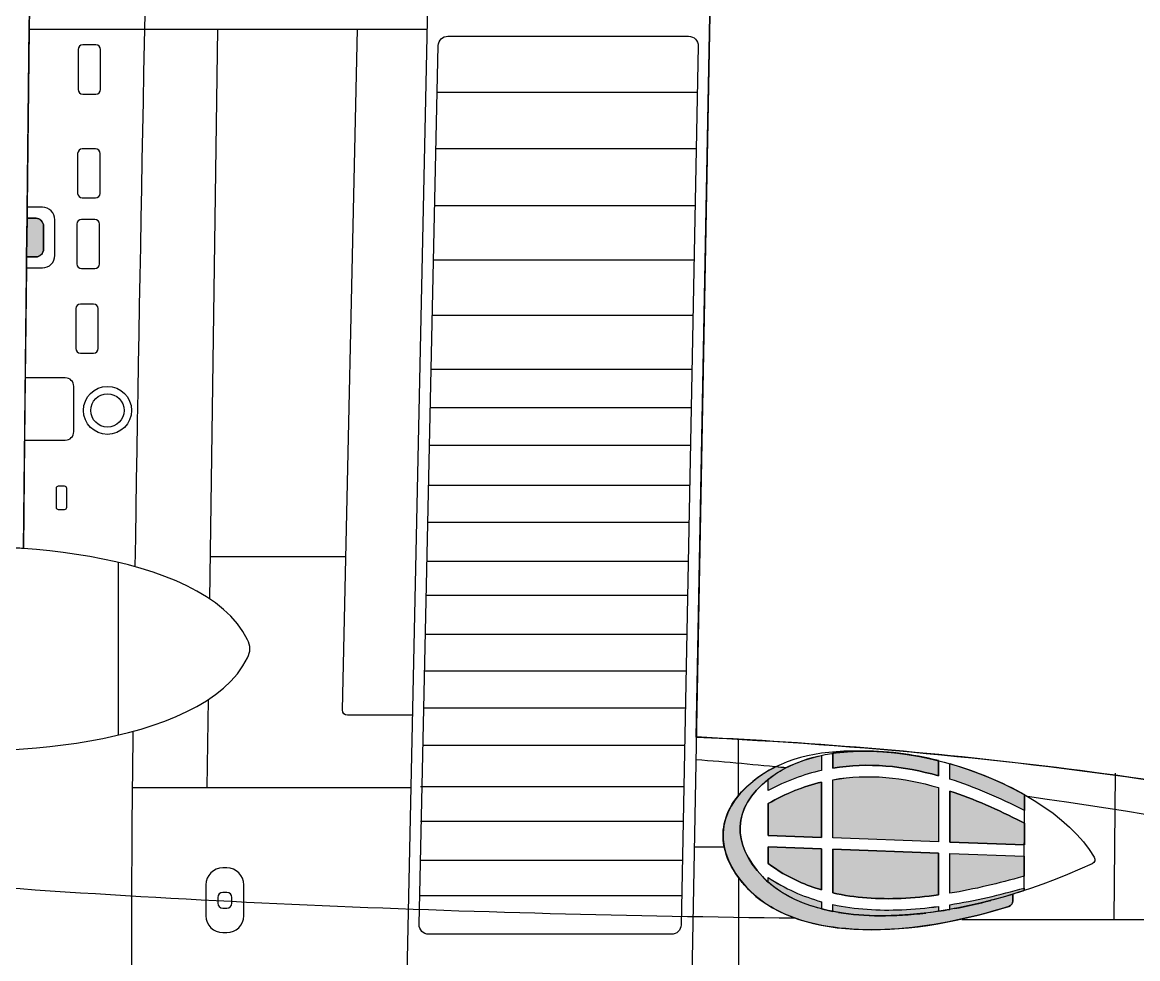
# Model space of a CAD drawing. Extents: x 65 to 351, y 40 to 244.
# Drawn here: x 123.65 to 153.84, y 125.31 to 150.65 of the extents above; entities that cross this region are included whole.
import ezdxf

# ---------------------------------------------------------------- set-up
doc = ezdxf.new("R2010")
doc.units = 0
doc.header["$MEASUREMENT"] = 0
doc.layers.add('4-VIEW', color=7, linetype='CONTINUOUS')
doc.layers.add('SOLIDS', color=7, linetype='CONTINUOUS')

msp = doc.modelspace()

# ---------------------------------------------------------------- hatches: boundary and pattern name
at = {"layer": 'SOLIDS'}
h = msp.add_hatch(color=7, dxfattribs=at)
edge = h.paths.add_edge_path()
edge.add_spline(control_points=[(123.774, 145.348), (123.774, 145.348), (123.763, 144.301), (123.763, 144.301), (123.763, 144.301), (124.017, 144.301), (124.017, 144.301), (124.129, 144.301), (124.22, 144.398), (124.22, 144.517), (124.22, 144.517), (124.22, 145.132), (124.22, 145.132), (124.22, 145.25), (124.129, 145.348), (124.017, 145.348), (124.017, 145.348), (123.774, 145.348), (123.774, 145.348)], knot_values=[0, 0, 0, 0, 1, 1, 1, 2, 2, 2, 3, 3, 3, 4, 4, 4, 5, 5, 5, 6, 6, 6, 6], degree=3, periodic=1)
h = msp.add_hatch(color=7, dxfattribs=at)
edge = h.paths.add_edge_path()
edge.add_spline(control_points=[(143.841, 130.172), (143.841, 130.172), (143.833, 130.165), (143.833, 130.165), (143.836, 130.168), (143.838, 130.17), (143.841, 130.172), (143.841, 130.172), (143.841, 130.172), (143.841, 130.172)], knot_values=[0, 0, 0, 0, 1, 1, 1, 2, 2, 2, 3, 3, 3, 3], degree=3, periodic=1)
edge = h.paths.add_edge_path()
edge.add_spline(control_points=[(148.443, 129.942), (147.497, 130.217), (146.542, 130.323), (145.583, 130.152), (145.583, 130.152), (145.583, 128.578), (145.583, 128.578), (145.583, 128.578), (148.443, 128.473), (148.443, 128.473), (148.443, 128.473), (148.443, 129.942), (148.443, 129.942), (148.443, 129.942), (148.443, 129.942), (148.443, 129.942)], knot_values=[0, 0, 0, 0, 1, 1, 1, 2, 2, 2, 3, 3, 3, 4, 4, 4, 5, 5, 5, 5], degree=3, periodic=1)
edge = h.paths.add_edge_path()
edge.add_spline(control_points=[(148.443, 130.67), (148.443, 130.67), (148.443, 130.261), (148.443, 130.261), (147.496, 130.525), (146.542, 130.627), (145.583, 130.465), (145.583, 130.465), (145.583, 130.867), (145.583, 130.867), (145.811, 130.901), (146.047, 130.92), (146.288, 130.926), (146.29, 130.926), (146.293, 130.926), (146.295, 130.926), (146.987, 130.943), (147.722, 130.849), (148.443, 130.67), (148.443, 130.67), (148.443, 130.67), (148.443, 130.67)], knot_values=[0, 0, 0, 0, 1, 1, 1, 2, 2, 2, 3, 3, 3, 4, 4, 4, 5, 5, 5, 6, 6, 6, 7, 7, 7, 7], degree=3, periodic=1)
edge = h.paths.add_edge_path()
edge.add_spline(control_points=[(150.769, 129.751), (150.159, 130.097), (149.466, 130.384), (148.75, 130.588), (148.75, 130.588), (148.75, 130.169), (148.75, 130.169), (149.428, 129.953), (150.101, 129.659), (150.769, 129.321), (150.769, 129.321), (150.769, 129.751), (150.769, 129.751), (150.769, 129.751), (150.769, 129.751), (150.769, 129.751)], knot_values=[0, 0, 0, 0, 1, 1, 1, 2, 2, 2, 3, 3, 3, 4, 4, 4, 5, 5, 5, 5], degree=3, periodic=1)
edge = h.paths.add_edge_path()
edge.add_spline(control_points=[(150.699, 129.012), (150.699, 129.012), (150.769, 128.976), (150.769, 128.976), (150.769, 128.976), (150.768, 128.389), (150.768, 128.389), (150.768, 128.389), (148.75, 128.462), (148.75, 128.462), (148.75, 128.462), (148.75, 129.847), (148.75, 129.847), (149.405, 129.632), (150.055, 129.341), (150.699, 129.012), (150.699, 129.012), (150.699, 129.012), (150.699, 129.012)], knot_values=[0, 0, 0, 0, 1, 1, 1, 2, 2, 2, 3, 3, 3, 4, 4, 4, 5, 5, 5, 6, 6, 6, 6], degree=3, periodic=1)
edge = h.paths.add_edge_path()
edge.add_spline(control_points=[(148.75, 128.155), (148.75, 128.155), (148.75, 127.08), (148.75, 127.08), (149.419, 127.188), (150.082, 127.349), (150.725, 127.53), (150.725, 127.53), (150.766, 127.542), (150.766, 127.542), (150.766, 127.542), (150.767, 128.081), (150.767, 128.081), (150.767, 128.081), (148.75, 128.155), (148.75, 128.155), (148.75, 128.155), (148.75, 128.155), (148.75, 128.155)], knot_values=[0, 0, 0, 0, 1, 1, 1, 2, 2, 2, 3, 3, 3, 4, 4, 4, 5, 5, 5, 6, 6, 6, 6], degree=3, periodic=1)
edge = h.paths.add_edge_path()
edge.add_spline(control_points=[(150.766, 127.222), (150.11, 127.038), (149.432, 126.877), (148.75, 126.769), (148.75, 126.769), (148.75, 126.642), (148.75, 126.642), (148.647, 126.623), (148.545, 126.607), (148.443, 126.591), (148.443, 126.591), (148.443, 126.724), (148.443, 126.724), (148.113, 126.679), (147.781, 126.648), (147.451, 126.634), (146.825, 126.608), (146.193, 126.643), (145.583, 126.776), (145.583, 126.776), (145.583, 126.588), (145.583, 126.588), (145.479, 126.609), (145.376, 126.632), (145.277, 126.658), (145.277, 126.658), (145.277, 126.852), (145.277, 126.852), (145.025, 126.922), (144.779, 127.009), (144.538, 127.117), (144.292, 127.228), (144.056, 127.359), (143.833, 127.509), (143.833, 127.509), (143.833, 127.382), (143.833, 127.382), (143.779, 127.43), (143.728, 127.479), (143.679, 127.531), (142.843, 128.414), (142.855, 129.384), (143.833, 130.165), (143.833, 130.165), (143.833, 129.858), (143.833, 129.858), (144.315, 130.117), (144.796, 130.295), (145.277, 130.404), (145.277, 130.404), (145.277, 130.812), (145.277, 130.812), (144.935, 130.739), (144.615, 130.63), (144.326, 130.482), (144.234, 130.491), (144.142, 130.5), (144.051, 130.508), (143.821, 130.399), (143.608, 130.266), (143.416, 130.108), (143.267, 129.985), (143.138, 129.858), (143.031, 129.727), (142.672, 129.291), (142.548, 128.817), (142.644, 128.338), (142.699, 128.059), (142.829, 127.779), (143.031, 127.504), (143.095, 127.416), (143.167, 127.329), (143.247, 127.242), (143.582, 126.875), (144.026, 126.6), (144.551, 126.411), (146.025, 125.881), (148.146, 126.03), (150.35, 126.726), (150.415, 126.746), (150.457, 126.805), (150.457, 126.873), (150.457, 126.873), (150.457, 127.054), (150.457, 127.054), (150.457, 127.054), (150.457, 127.054), (150.457, 127.054), (150.56, 127.086), (150.663, 127.118), (150.766, 127.152), (150.766, 127.152), (150.766, 127.222), (150.766, 127.222), (150.766, 127.222), (150.766, 127.222), (150.766, 127.222)], knot_values=[0, 0, 0, 0, 1, 1, 1, 2, 2, 2, 3, 3, 3, 4, 4, 4, 5, 5, 5, 6, 6, 6, 7, 7, 7, 8, 8, 8, 9, 9, 9, 10, 10, 10, 11, 11, 11, 12, 12, 12, 13, 13, 13, 14, 14, 14, 15, 15, 15, 16, 16, 16, 17, 17, 17, 18, 18, 18, 19, 19, 19, 20, 20, 20, 21, 21, 21, 22, 22, 22, 23, 23, 23, 24, 24, 24, 25, 25, 25, 26, 26, 26, 27, 27, 27, 28, 28, 28, 29, 29, 29, 30, 30, 30, 31, 31, 31, 32, 32, 32, 32], degree=3, periodic=1)
edge = h.paths.add_edge_path()
edge.add_spline(control_points=[(148.881, 126.665), (149.203, 126.726), (149.531, 126.799), (149.863, 126.886), (149.532, 126.799), (149.203, 126.725), (148.881, 126.665), (148.881, 126.665), (148.881, 126.665), (148.881, 126.665)], knot_values=[0, 0, 0, 0, 1, 1, 1, 2, 2, 2, 3, 3, 3, 3], degree=3, periodic=1)
edge = h.paths.add_edge_path()
edge.add_spline(control_points=[(145.741, 126.56), (146.444, 126.444), (147.245, 126.442), (148.101, 126.545), (147.245, 126.442), (146.444, 126.443), (145.741, 126.56), (145.741, 126.56), (145.741, 126.56), (145.741, 126.56)], knot_values=[0, 0, 0, 0, 1, 1, 1, 2, 2, 2, 3, 3, 3, 3], degree=3, periodic=1)
edge = h.paths.add_edge_path()
edge.add_spline(control_points=[(148.443, 128.167), (148.443, 128.167), (148.443, 127.034), (148.443, 127.034), (148.108, 126.988), (147.772, 126.956), (147.438, 126.941), (146.817, 126.915), (146.188, 126.951), (145.583, 127.091), (145.583, 127.091), (145.583, 128.271), (145.583, 128.271), (145.583, 128.271), (148.443, 128.167), (148.443, 128.167), (148.443, 128.167), (148.443, 128.167), (148.443, 128.167)], knot_values=[0, 0, 0, 0, 1, 1, 1, 2, 2, 2, 3, 3, 3, 4, 4, 4, 5, 5, 5, 6, 6, 6, 6], degree=3, periodic=1)
edge = h.paths.add_edge_path()
edge.add_spline(control_points=[(145.277, 128.282), (145.277, 128.282), (145.277, 127.172), (145.277, 127.172), (145.068, 127.233), (144.864, 127.308), (144.664, 127.398), (144.37, 127.531), (144.092, 127.692), (143.833, 127.884), (143.833, 127.884), (143.833, 128.334), (143.833, 128.334), (143.833, 128.334), (145.277, 128.282), (145.277, 128.282), (145.277, 128.282), (145.277, 128.282), (145.277, 128.282)], knot_values=[0, 0, 0, 0, 1, 1, 1, 2, 2, 2, 3, 3, 3, 4, 4, 4, 5, 5, 5, 6, 6, 6, 6], degree=3, periodic=1)
edge = h.paths.add_edge_path()
edge.add_spline(control_points=[(145.277, 130.087), (145.277, 130.087), (145.277, 128.589), (145.277, 128.589), (145.277, 128.589), (143.833, 128.642), (143.833, 128.642), (143.833, 128.642), (143.833, 129.507), (143.833, 129.507), (144.315, 129.783), (144.796, 129.971), (145.277, 130.087)], knot_values=[0, 0, 0, 0, 1, 1, 1, 2, 2, 2, 3, 3, 3, 4, 4, 4, 4], degree=3, periodic=1)

# ---------------------------------------------------------------- linework, layer by layer
at = {"layer": '4-VIEW', "color": 7}
for points in [[(135.366, 186.231), (134.066, 125.309), (135.366, 64.386)], [(123.832, 150.461), (134.605, 150.461)], [(128.723, 135.043), (128.937, 150.461)], [(134.878, 148.757), (141.918, 148.757)], [(134.845, 147.234), (141.888, 147.234)], [(134.811, 145.69), (141.854, 145.69)], [(134.779, 144.227), (141.828, 144.227)], [(134.747, 142.723), (141.8, 142.723)], [(134.715, 141.262), (141.77, 141.262)], [(134.692, 140.226), (141.752, 140.226)], [(134.67, 139.211), (141.727, 139.211)], [(134.646, 138.128), (141.708, 138.128)], [(134.624, 137.119), (141.686, 137.119)], [(128.739, 136.195), (132.401, 136.195)], [(126.253, 131.362), (126.253, 136.033)], [(134.601, 136.063), (141.669, 136.063)], [(134.581, 135.149), (141.648, 135.149)], [(134.558, 134.093), (141.631, 134.093)], [(134.536, 133.097), (141.608, 133.097)], [(128.653, 129.938), (128.686, 132.327)], [(134.514, 132.101), (141.588, 132.101)], [(134.492, 131.085), (141.57, 131.085)], [(143.031, 129.727), (143.031, 131.251)], [(153.197, 126.369), (153.238, 130.329)], [(126.619, 129.938), (134.162, 129.938)], [(134.424, 129.969), (141.547, 129.969)], [(150.766, 127.152), (150.769, 129.752)], [(134.424, 129.033), (141.528, 129.033)], [(141.83, 128.338), (142.644, 128.338)], [(134.424, 127.977), (141.508, 127.977)], [(143.031, 127.504), (143.031, 123.114)], [(134.403, 127.023), (141.493, 127.023)]]:
    msp.add_lwpolyline(points, dxfattribs=at)
for points, knots in [([(126.286, 185.922), (126.286, 185.922), (126.3, 186.119), (126.3, 186.119), (126.377, 187.216), (127.345, 188.693), (128.524, 188.683), (128.524, 188.683), (137.238, 188.606), (137.238, 188.606), (137.467, 188.604), (137.664, 188.509), (137.807, 188.33), (137.807, 188.33), (139.073, 186.747), (139.073, 186.747), (139.169, 186.628), (139.219, 186.501), (139.232, 186.349), (139.232, 186.349), (142.255, 150.969), (142.255, 150.969), (142.258, 150.923), (142.26, 150.886), (142.259, 150.841), (142.259, 150.841), (141.773, 125.309), (141.773, 125.309), (141.773, 125.309), (142.259, 99.777), (142.259, 99.777), (142.26, 99.733), (142.258, 99.694), (142.255, 99.649), (142.255, 99.649), (139.232, 64.268), (139.232, 64.268), (139.219, 64.117), (139.169, 63.99), (139.073, 63.871), (139.073, 63.871), (137.807, 62.288), (137.807, 62.288), (137.664, 62.109), (137.467, 62.013), (137.238, 62.011), (137.238, 62.011), (128.524, 61.935), (128.524, 61.935), (127.345, 61.925), (126.377, 63.402), (126.3, 64.499), (126.3, 64.499), (126.286, 64.695), (126.286, 64.695)], [0, 0, 0, 0, 1, 1, 1, 2, 2, 2, 3, 3, 3, 4, 4, 4, 5, 5, 5, 6, 6, 6, 7, 7, 7, 8, 8, 8, 9, 9, 9, 10, 10, 10, 11, 11, 11, 12, 12, 12, 13, 13, 13, 14, 14, 14, 15, 15, 15, 16, 16, 16, 17, 17, 17, 18, 18, 18, 18]), ([(123.675, 136.409), (123.675, 136.409), (123.832, 150.538), (123.832, 150.538), (123.836, 150.881), (123.847, 151.172), (123.871, 151.514), (123.871, 151.514), (126.226, 185.069), (126.226, 185.069)], [0, 0, 0, 0, 1, 1, 1, 2, 2, 2, 3, 3, 3, 3]), ([(134.207, 131.899), (134.207, 131.899), (132.45, 131.899), (132.45, 131.899), (132.372, 131.899), (132.31, 131.962), (132.312, 132.04), (132.312, 132.04), (132.715, 150.461), (132.715, 150.461)], [0, 0, 0, 0, 1, 1, 1, 2, 2, 2, 3, 3, 3, 3]), ([(141.68, 150.273), (141.68, 150.273), (135.167, 150.276), (135.167, 150.276), (135.026, 150.276), (134.909, 150.162), (134.906, 150.021), (134.906, 150.021), (134.386, 126.236), (134.386, 126.236), (134.383, 126.089), (134.499, 125.969), (134.647, 125.969), (134.647, 125.969), (141.215, 125.969), (141.215, 125.969), (141.357, 125.969), (141.473, 126.083), (141.476, 126.226), (141.476, 126.226), (141.941, 150.006), (141.941, 150.006), (141.943, 150.153), (141.826, 150.273), (141.68, 150.273), (141.68, 150.273), (141.68, 150.273), (141.68, 150.273)], [0, 0, 0, 0, 1, 1, 1, 2, 2, 2, 3, 3, 3, 4, 4, 4, 5, 5, 5, 6, 6, 6, 7, 7, 7, 8, 8, 8, 9, 9, 9, 9]), ([(125.154, 148.836), (125.154, 148.836), (125.154, 149.914), (125.154, 149.914), (125.154, 149.983), (125.211, 150.04), (125.28, 150.04), (125.28, 150.04), (125.637, 150.04), (125.637, 150.04), (125.706, 150.04), (125.763, 149.983), (125.763, 149.914), (125.763, 149.914), (125.763, 148.836), (125.763, 148.836), (125.763, 148.766), (125.706, 148.709), (125.637, 148.709), (125.637, 148.709), (125.28, 148.709), (125.28, 148.709), (125.211, 148.709), (125.154, 148.766), (125.154, 148.836), (125.154, 148.836), (125.154, 148.836), (125.154, 148.836)], [0, 0, 0, 0, 1, 1, 1, 2, 2, 2, 3, 3, 3, 4, 4, 4, 5, 5, 5, 6, 6, 6, 7, 7, 7, 8, 8, 8, 9, 9, 9, 9]), ([(125.143, 146.022), (125.143, 146.022), (125.143, 147.1), (125.143, 147.1), (125.143, 147.17), (125.2, 147.227), (125.27, 147.227), (125.27, 147.227), (125.627, 147.227), (125.627, 147.227), (125.696, 147.227), (125.753, 147.17), (125.753, 147.1), (125.753, 147.1), (125.753, 146.022), (125.753, 146.022), (125.753, 145.953), (125.696, 145.897), (125.627, 145.897), (125.627, 145.897), (125.27, 145.897), (125.27, 145.897), (125.2, 145.897), (125.143, 145.953), (125.143, 146.022), (125.143, 146.022), (125.143, 146.022), (125.143, 146.022)], [0, 0, 0, 0, 1, 1, 1, 2, 2, 2, 3, 3, 3, 4, 4, 4, 5, 5, 5, 6, 6, 6, 7, 7, 7, 8, 8, 8, 9, 9, 9, 9]), ([(123.759, 144.005), (123.759, 144.005), (124.188, 144.005), (124.188, 144.005), (124.375, 144.005), (124.527, 144.156), (124.527, 144.343), (124.527, 144.343), (124.527, 145.307), (124.527, 145.307), (124.527, 145.493), (124.375, 145.645), (124.188, 145.645), (124.188, 145.645), (123.777, 145.645), (123.777, 145.645)], [0, 0, 0, 0, 1, 1, 1, 2, 2, 2, 3, 3, 3, 4, 4, 4, 5, 5, 5, 5]), ([(123.759, 144.302), (123.759, 144.302), (124.017, 144.302), (124.017, 144.302), (124.128, 144.302), (124.219, 144.398), (124.219, 144.517), (124.219, 144.517), (124.219, 145.132), (124.219, 145.132), (124.219, 145.251), (124.128, 145.348), (124.017, 145.348), (124.017, 145.348), (123.77, 145.348), (123.77, 145.348)], [0, 0, 0, 0, 1, 1, 1, 2, 2, 2, 3, 3, 3, 4, 4, 4, 5, 5, 5, 5]), ([(125.123, 144.113), (125.123, 144.113), (125.123, 145.191), (125.123, 145.191), (125.123, 145.261), (125.18, 145.318), (125.249, 145.318), (125.249, 145.318), (125.607, 145.318), (125.607, 145.318), (125.676, 145.318), (125.733, 145.261), (125.733, 145.191), (125.733, 145.191), (125.733, 144.113), (125.733, 144.113), (125.733, 144.044), (125.676, 143.987), (125.607, 143.987), (125.607, 143.987), (125.249, 143.987), (125.249, 143.987), (125.18, 143.987), (125.123, 144.044), (125.123, 144.113), (125.123, 144.113), (125.123, 144.113), (125.123, 144.113)], [0, 0, 0, 0, 1, 1, 1, 2, 2, 2, 3, 3, 3, 4, 4, 4, 5, 5, 5, 6, 6, 6, 7, 7, 7, 8, 8, 8, 9, 9, 9, 9]), ([(125.093, 141.823), (125.093, 141.823), (125.093, 142.901), (125.093, 142.901), (125.093, 142.971), (125.15, 143.027), (125.219, 143.027), (125.219, 143.027), (125.576, 143.027), (125.576, 143.027), (125.645, 143.027), (125.702, 142.971), (125.702, 142.901), (125.702, 142.901), (125.702, 141.823), (125.702, 141.823), (125.702, 141.754), (125.645, 141.697), (125.576, 141.697), (125.576, 141.697), (125.219, 141.697), (125.219, 141.697), (125.15, 141.697), (125.093, 141.754), (125.093, 141.823), (125.093, 141.823), (125.093, 141.823), (125.093, 141.823)], [0, 0, 0, 0, 1, 1, 1, 2, 2, 2, 3, 3, 3, 4, 4, 4, 5, 5, 5, 6, 6, 6, 7, 7, 7, 8, 8, 8, 9, 9, 9, 9]), ([(123.708, 139.343), (123.708, 139.343), (124.809, 139.343), (124.809, 139.343), (124.936, 139.343), (125.04, 139.447), (125.04, 139.573), (125.04, 139.573), (125.04, 140.799), (125.04, 140.799), (125.04, 140.925), (124.936, 141.029), (124.809, 141.029), (124.809, 141.029), (123.727, 141.029), (123.727, 141.029)], [0, 0, 0, 0, 1, 1, 1, 2, 2, 2, 3, 3, 3, 4, 4, 4, 5, 5, 5, 5]), ([(126.601, 140.148), (126.601, 140.507), (126.31, 140.798), (125.951, 140.798), (125.592, 140.798), (125.301, 140.507), (125.301, 140.148), (125.301, 139.789), (125.592, 139.498), (125.951, 139.498), (126.31, 139.498), (126.601, 139.789), (126.601, 140.148), (126.601, 140.148), (126.601, 140.148), (126.601, 140.148)], [0, 0, 0, 0, 1, 1, 1, 2, 2, 2, 3, 3, 3, 4, 4, 4, 5, 5, 5, 5]), ([(126.403, 140.148), (126.403, 140.397), (126.2, 140.6), (125.951, 140.6), (125.701, 140.6), (125.499, 140.397), (125.499, 140.148), (125.499, 139.898), (125.701, 139.696), (125.951, 139.696), (126.2, 139.696), (126.403, 139.898), (126.403, 140.148), (126.403, 140.148), (126.403, 140.148), (126.403, 140.148)], [0, 0, 0, 0, 1, 1, 1, 2, 2, 2, 3, 3, 3, 4, 4, 4, 5, 5, 5, 5]), ([(124.561, 137.529), (124.561, 137.529), (124.561, 138.034), (124.561, 138.034), (124.561, 138.067), (124.588, 138.094), (124.62, 138.094), (124.62, 138.094), (124.788, 138.094), (124.788, 138.094), (124.821, 138.094), (124.847, 138.067), (124.847, 138.034), (124.847, 138.034), (124.847, 137.529), (124.847, 137.529), (124.847, 137.496), (124.821, 137.469), (124.788, 137.469), (124.788, 137.469), (124.62, 137.469), (124.62, 137.469), (124.588, 137.469), (124.561, 137.496), (124.561, 137.529), (124.561, 137.529), (124.561, 137.529), (124.561, 137.529)], [0, 0, 0, 0, 1, 1, 1, 2, 2, 2, 3, 3, 3, 4, 4, 4, 5, 5, 5, 6, 6, 6, 7, 7, 7, 8, 8, 8, 9, 9, 9, 9]), ([(120.362, 131.082), (122.682, 130.691), (128.544, 131.004), (129.745, 133.454), (129.823, 133.612), (129.823, 133.782), (129.745, 133.941), (128.544, 136.392), (122.682, 136.703), (120.362, 136.313)], [0, 0, 0, 0, 1, 1, 1, 2, 2, 2, 3, 3, 3, 3]), ([(143.679, 127.531), (145.205, 125.918), (149.055, 126.233), (152.608, 127.88), (152.674, 127.911), (152.699, 127.99), (152.662, 128.053), (151.331, 130.321), (146.085, 131.953), (143.841, 130.172), (142.855, 129.39), (142.841, 128.417), (143.679, 127.531), (143.679, 127.531), (143.679, 127.531), (143.679, 127.531)], [0, 0, 0, 0, 1, 1, 1, 2, 2, 2, 3, 3, 3, 4, 4, 4, 5, 5, 5, 5]), ([(146.295, 130.926), (145.177, 130.95), (144.145, 130.707), (143.416, 130.108), (142.382, 129.259), (142.367, 128.204), (143.246, 127.243), (144.525, 125.844), (147.361, 125.782), (150.35, 126.726), (150.415, 126.747), (150.457, 126.805), (150.457, 126.873), (150.457, 126.873), (150.457, 127.055), (150.457, 127.055)], [0, 0, 0, 0, 1, 1, 1, 2, 2, 2, 3, 3, 3, 4, 4, 4, 5, 5, 5, 5]), ([(145.276, 130.812), (144.73, 130.695), (144.238, 130.487), (143.841, 130.172), (143.841, 130.172), (143.833, 130.165), (143.833, 130.165), (143.833, 130.165), (143.833, 129.859), (143.833, 129.859), (144.315, 130.117), (144.796, 130.295), (145.276, 130.404), (145.276, 130.404), (145.276, 130.812), (145.276, 130.812), (145.276, 130.812), (145.276, 130.812), (145.276, 130.812)], [0, 0, 0, 0, 1, 1, 1, 2, 2, 2, 3, 3, 3, 4, 4, 4, 5, 5, 5, 6, 6, 6, 6]), ([(148.443, 130.67), (147.468, 130.913), (146.467, 130.998), (145.583, 130.868), (145.583, 130.868), (145.583, 130.465), (145.583, 130.465), (146.542, 130.627), (147.496, 130.525), (148.443, 130.261), (148.443, 130.261), (148.443, 130.67), (148.443, 130.67), (148.443, 130.67), (148.443, 130.67), (148.443, 130.67)], [0, 0, 0, 0, 1, 1, 1, 2, 2, 2, 3, 3, 3, 4, 4, 4, 5, 5, 5, 5]), ([(150.769, 129.321), (150.769, 129.321), (150.769, 129.752), (150.769, 129.752), (150.159, 130.097), (149.466, 130.384), (148.75, 130.588), (148.75, 130.588), (148.75, 130.169), (148.75, 130.169), (149.428, 129.953), (150.101, 129.659), (150.769, 129.321), (150.769, 129.321), (150.769, 129.321), (150.769, 129.321)], [0, 0, 0, 0, 1, 1, 1, 2, 2, 2, 3, 3, 3, 4, 4, 4, 5, 5, 5, 5]), ([(148.443, 129.942), (147.497, 130.217), (146.542, 130.324), (145.583, 130.153), (145.583, 130.153), (145.583, 128.578), (145.583, 128.578), (145.583, 128.578), (148.443, 128.473), (148.443, 128.473), (148.443, 128.473), (148.443, 129.942), (148.443, 129.942), (148.443, 129.942), (148.443, 129.942), (148.443, 129.942)], [0, 0, 0, 0, 1, 1, 1, 2, 2, 2, 3, 3, 3, 4, 4, 4, 5, 5, 5, 5]), ([(145.276, 130.088), (144.796, 129.972), (144.314, 129.783), (143.833, 129.507), (143.833, 129.507), (143.833, 128.642), (143.833, 128.642), (143.833, 128.642), (145.276, 128.59), (145.276, 128.59), (145.276, 128.59), (145.276, 130.088), (145.276, 130.088), (145.276, 130.088), (145.276, 130.088), (145.276, 130.088)], [0, 0, 0, 0, 1, 1, 1, 2, 2, 2, 3, 3, 3, 4, 4, 4, 5, 5, 5, 5]), ([(150.768, 128.389), (150.768, 128.389), (150.768, 128.977), (150.768, 128.977), (150.768, 128.977), (150.698, 129.012), (150.698, 129.012), (150.055, 129.342), (149.405, 129.632), (148.75, 129.847), (148.75, 129.847), (148.75, 128.462), (148.75, 128.462), (148.75, 128.462), (150.768, 128.389), (150.768, 128.389), (150.768, 128.389), (150.768, 128.389), (150.768, 128.389)], [0, 0, 0, 0, 1, 1, 1, 2, 2, 2, 3, 3, 3, 4, 4, 4, 5, 5, 5, 6, 6, 6, 6]), ([(145.276, 128.282), (145.276, 128.282), (143.833, 128.335), (143.833, 128.335), (143.833, 128.335), (143.833, 127.885), (143.833, 127.885), (144.092, 127.692), (144.37, 127.531), (144.664, 127.398), (144.864, 127.308), (145.068, 127.233), (145.276, 127.172), (145.276, 127.172), (145.276, 128.282), (145.276, 128.282), (145.276, 128.282), (145.276, 128.282), (145.276, 128.282)], [0, 0, 0, 0, 1, 1, 1, 2, 2, 2, 3, 3, 3, 4, 4, 4, 5, 5, 5, 6, 6, 6, 6]), ([(148.443, 128.167), (148.443, 128.167), (145.583, 128.271), (145.583, 128.271), (145.583, 128.271), (145.583, 127.091), (145.583, 127.091), (146.188, 126.952), (146.817, 126.915), (147.438, 126.941), (147.772, 126.956), (148.108, 126.988), (148.443, 127.034), (148.443, 127.034), (148.443, 128.167), (148.443, 128.167), (148.443, 128.167), (148.443, 128.167), (148.443, 128.167)], [0, 0, 0, 0, 1, 1, 1, 2, 2, 2, 3, 3, 3, 4, 4, 4, 5, 5, 5, 6, 6, 6, 6]), ([(150.766, 127.542), (150.766, 127.542), (150.767, 128.081), (150.767, 128.081), (150.767, 128.081), (148.75, 128.155), (148.75, 128.155), (148.75, 128.155), (148.75, 127.08), (148.75, 127.08), (149.418, 127.188), (150.082, 127.349), (150.724, 127.53), (150.724, 127.53), (150.766, 127.542), (150.766, 127.542), (150.766, 127.542), (150.766, 127.542), (150.766, 127.542)], [0, 0, 0, 0, 1, 1, 1, 2, 2, 2, 3, 3, 3, 4, 4, 4, 5, 5, 5, 6, 6, 6, 6]), ([(128.617, 126.471), (128.617, 126.471), (128.617, 127.308), (128.617, 127.308), (128.617, 127.56), (128.822, 127.766), (129.074, 127.766), (129.074, 127.766), (129.181, 127.766), (129.181, 127.766), (129.432, 127.766), (129.638, 127.56), (129.638, 127.308), (129.638, 127.308), (129.638, 126.471), (129.638, 126.471), (129.638, 126.219), (129.432, 126.014), (129.181, 126.014), (129.181, 126.014), (129.074, 126.014), (129.074, 126.014), (128.822, 126.014), (128.617, 126.219), (128.617, 126.471), (128.617, 126.471), (128.617, 126.471), (128.617, 126.471)], [0, 0, 0, 0, 1, 1, 1, 2, 2, 2, 3, 3, 3, 4, 4, 4, 5, 5, 5, 6, 6, 6, 7, 7, 7, 8, 8, 8, 9, 9, 9, 9]), ([(143.833, 127.382), (144.21, 127.046), (144.701, 126.807), (145.276, 126.658), (145.276, 126.658), (145.276, 126.852), (145.276, 126.852), (145.025, 126.922), (144.779, 127.01), (144.538, 127.117), (144.292, 127.228), (144.056, 127.36), (143.833, 127.509), (143.833, 127.509), (143.833, 127.382), (143.833, 127.382), (143.833, 127.382), (143.833, 127.382), (143.833, 127.382)], [0, 0, 0, 0, 1, 1, 1, 2, 2, 2, 3, 3, 3, 4, 4, 4, 5, 5, 5, 6, 6, 6, 6]), ([(150.766, 127.152), (150.766, 127.152), (150.766, 127.222), (150.766, 127.222), (150.109, 127.039), (149.432, 126.877), (148.75, 126.769), (148.75, 126.769), (148.75, 126.642), (148.75, 126.642), (149.404, 126.757), (150.082, 126.928), (150.766, 127.152), (150.766, 127.152), (150.766, 127.152), (150.766, 127.152)], [0, 0, 0, 0, 1, 1, 1, 2, 2, 2, 3, 3, 3, 4, 4, 4, 5, 5, 5, 5]), ([(128.937, 126.812), (128.937, 126.812), (128.937, 126.968), (128.937, 126.968), (128.937, 127.041), (128.997, 127.1), (129.069, 127.1), (129.069, 127.1), (129.185, 127.1), (129.185, 127.1), (129.258, 127.1), (129.318, 127.041), (129.318, 126.968), (129.318, 126.968), (129.318, 126.812), (129.318, 126.812), (129.318, 126.739), (129.258, 126.679), (129.185, 126.679), (129.185, 126.679), (129.069, 126.679), (129.069, 126.679), (128.997, 126.679), (128.937, 126.739), (128.937, 126.812), (128.937, 126.812), (128.937, 126.812), (128.937, 126.812)], [0, 0, 0, 0, 1, 1, 1, 2, 2, 2, 3, 3, 3, 4, 4, 4, 5, 5, 5, 6, 6, 6, 7, 7, 7, 8, 8, 8, 9, 9, 9, 9]), ([(145.583, 126.588), (146.414, 126.427), (147.393, 126.434), (148.443, 126.591), (148.443, 126.591), (148.443, 126.724), (148.443, 126.724), (148.112, 126.68), (147.781, 126.649), (147.451, 126.634), (146.825, 126.608), (146.193, 126.644), (145.583, 126.776), (145.583, 126.776), (145.583, 126.588), (145.583, 126.588), (145.583, 126.588), (145.583, 126.588), (145.583, 126.588)], [0, 0, 0, 0, 1, 1, 1, 2, 2, 2, 3, 3, 3, 4, 4, 4, 5, 5, 5, 6, 6, 6, 6])]:
    msp.add_open_spline(points, degree=3, knots=knots, dxfattribs=at)
for points in [[(126.703, 135.917), (126.96, 152.707), (127.385, 169.454), (127.744, 186.231)], [(126.639, 131.461), (126.584, 127.342), (126.584, 123.276), (126.639, 119.157)], [(141.887, 131.307), (150.719, 130.885), (159.62, 129.623), (168.439, 127.102)], [(141.889, 130.703), (142.706, 130.635), (143.517, 130.561), (144.325, 130.482)], [(150.851, 129.704), (156.513, 128.909), (162.167, 127.799), (168.272, 126.31)], [(118.294, 127.628), (126.964, 126.843), (135.7, 126.518), (144.551, 126.411)], [(149.074, 126.374), (155.231, 126.347), (161.411, 126.407), (167.594, 126.474)]]:
    msp.add_open_spline(points, degree=3, dxfattribs=at)
at = {"layer": 'SOLIDS'}
for points, knots in [([(116.349, 134.448), (116.31, 136.691), (116.429, 138.828), (116.665, 140.741), (116.671, 140.796), (116.678, 140.851), (116.685, 140.906), (116.703, 141.044), (116.797, 141.031), (116.806, 140.888), (116.95, 138.505), (117.005, 136.701), (116.939, 134.491), (116.975, 134.457), (116.998, 134.409), (116.998, 134.355), (116.998, 134.355), (116.998, 134.026), (116.998, 134.026), (116.998, 134.026), (117.333, 134.026), (117.333, 134.026), (117.333, 134.026), (117.333, 135.247), (117.333, 135.247), (117.333, 135.247), (117.333, 135.809), (117.333, 135.809), (117.333, 136.214), (117.664, 136.546), (118.07, 136.546), (118.07, 136.546), (119.219, 136.546), (119.219, 136.546), (119.315, 136.546), (119.4, 136.502), (119.456, 136.433), (119.456, 136.433), (120.179, 136.433), (120.179, 136.433), (120.261, 136.433), (120.331, 136.383), (120.362, 136.313), (120.649, 136.361), (120.989, 136.399), (121.368, 136.422), (121.99, 136.462), (122.715, 136.465), (123.476, 136.421), (123.542, 136.417), (123.609, 136.413), (123.675, 136.408), (123.675, 136.408), (123.708, 139.343), (123.708, 139.343), (123.708, 139.343), (123.727, 141.029), (123.727, 141.029), (123.727, 141.029), (123.76, 144.004), (123.76, 144.004), (123.76, 144.004), (123.763, 144.301), (123.763, 144.301), (123.763, 144.301), (123.774, 145.348), (123.774, 145.348), (123.774, 145.348), (123.777, 145.644), (123.777, 145.644), (123.777, 145.644), (123.832, 150.46), (123.832, 150.46), (123.832, 150.46), (123.832, 150.537), (123.832, 150.537), (123.833, 150.645), (123.835, 150.748), (123.838, 150.848), (123.842, 150.982), (123.847, 151.113), (123.855, 151.247), (123.859, 151.334), (123.865, 151.422), (123.871, 151.514), (123.871, 151.514), (126.226, 185.068), (126.226, 185.068), (126.226, 185.068), (126.094, 185.068), (126.094, 185.068), (126.017, 185.068), (125.955, 185.131), (125.955, 185.207), (125.955, 185.207), (125.955, 185.784), (125.955, 185.784), (125.955, 185.86), (126.017, 185.921), (126.094, 185.921), (126.094, 185.921), (126.286, 185.921), (126.286, 185.921), (126.286, 185.921), (126.3, 186.118), (126.3, 186.118), (126.302, 186.155), (126.306, 186.193), (126.311, 186.231), (126.376, 186.77), (126.644, 187.384), (127.036, 187.862), (127.431, 188.343), (127.953, 188.687), (128.524, 188.682), (128.524, 188.682), (137.238, 188.606), (137.238, 188.606), (137.326, 188.605), (137.409, 188.591), (137.486, 188.563), (137.486, 188.563), (137.978, 188.562), (137.978, 188.562), (138.042, 188.562), (138.096, 188.535), (138.136, 188.485), (138.136, 188.485), (139.11, 187.226), (139.11, 187.226), (139.161, 187.161), (139.167, 187.075), (139.125, 187.004), (139.125, 187.004), (139.017, 186.817), (139.017, 186.817), (139.017, 186.817), (139.073, 186.747), (139.073, 186.747), (139.109, 186.702), (139.138, 186.657), (139.162, 186.609), (139.201, 186.53), (139.224, 186.444), (139.232, 186.349), (139.232, 186.349), (139.238, 186.278), (139.238, 186.278), (139.238, 186.278), (139.242, 186.231), (139.242, 186.231), (139.242, 186.231), (142.255, 150.968), (142.255, 150.968), (142.258, 150.923), (142.26, 150.886), (142.259, 150.84), (142.259, 150.84), (141.887, 131.307), (141.887, 131.307), (142.268, 131.289), (142.65, 131.269), (143.031, 131.247), (146.427, 131.057), (149.832, 130.74), (153.237, 130.273), (158.313, 129.577), (163.389, 128.545), (168.439, 127.101), (168.439, 127.101), (168.899, 129.285), (168.899, 129.285), (168.899, 129.285), (170.441, 136.618), (170.441, 136.618), (170.598, 137.364), (170.914, 138.013), (171.377, 138.55), (171.707, 138.931), (172.111, 139.256), (172.586, 139.518), (173.261, 139.89), (173.992, 140.062), (174.707, 140.06), (176.83, 140.051), (178.811, 138.499), (178.776, 136.088), (178.776, 136.088), (178.72, 132.262), (178.72, 132.262), (178.72, 132.262), (178.674, 129.073), (178.674, 129.073), (178.668, 128.702), (178.486, 128.385), (178.168, 128.193), (178.168, 128.193), (174.424, 125.941), (174.424, 125.941), (177.726, 125.807), (181.385, 125.445), (183.383, 125.421), (183.489, 125.419), (183.489, 125.198), (183.383, 125.196), (181.385, 125.172), (177.726, 124.811), (174.424, 124.677), (174.424, 124.677), (178.168, 122.424), (178.168, 122.424), (178.486, 122.232), (178.668, 121.915), (178.674, 121.545), (178.674, 121.545), (178.72, 118.355), (178.72, 118.355), (178.72, 118.355), (178.776, 114.53), (178.776, 114.53), (178.811, 112.118), (176.83, 110.567), (174.707, 110.558), (173.992, 110.555), (173.261, 110.726), (172.586, 111.099), (172.111, 111.361), (171.707, 111.686), (171.377, 112.067), (170.914, 112.604), (170.598, 113.253), (170.441, 113.999), (170.441, 113.999), (168.899, 121.332), (168.899, 121.332), (168.899, 121.332), (168.439, 123.516), (168.439, 123.516), (163.389, 122.072), (158.313, 121.041), (153.237, 120.344), (149.832, 119.877), (146.427, 119.56), (143.031, 119.369), (142.65, 119.348), (142.268, 119.328), (141.887, 119.31), (141.887, 119.31), (142.259, 99.777), (142.259, 99.777), (142.26, 99.732), (142.258, 99.694), (142.255, 99.648), (142.255, 99.648), (139.242, 64.386), (139.242, 64.386), (139.242, 64.386), (139.238, 64.339), (139.238, 64.339), (139.238, 64.339), (139.232, 64.268), (139.232, 64.268), (139.224, 64.173), (139.201, 64.088), (139.162, 64.008), (139.138, 63.961), (139.109, 63.915), (139.073, 63.871), (139.073, 63.871), (139.017, 63.8), (139.017, 63.8), (139.017, 63.8), (139.125, 63.613), (139.125, 63.613), (139.167, 63.541), (139.161, 63.456), (139.11, 63.391), (139.11, 63.391), (138.136, 62.132), (138.136, 62.132), (138.096, 62.082), (138.042, 62.055), (137.978, 62.055), (137.978, 62.055), (137.486, 62.054), (137.486, 62.054), (137.409, 62.027), (137.326, 62.012), (137.238, 62.011), (137.238, 62.011), (128.524, 61.935), (128.524, 61.935), (127.953, 61.93), (127.431, 62.274), (127.036, 62.755), (126.644, 63.233), (126.376, 63.847), (126.311, 64.386), (126.306, 64.424), (126.302, 64.462), (126.3, 64.499), (126.3, 64.499), (126.286, 64.695), (126.286, 64.695), (126.286, 64.695), (126.094, 64.695), (126.094, 64.695), (126.017, 64.695), (125.955, 64.757), (125.955, 64.834), (125.955, 64.834), (125.955, 65.41), (125.955, 65.41), (125.955, 65.486), (126.017, 65.549), (126.094, 65.549), (126.094, 65.549), (126.226, 65.549), (126.226, 65.549), (126.226, 65.549), (123.871, 99.103), (123.871, 99.103), (123.865, 99.195), (123.859, 99.284), (123.854, 99.371), (123.847, 99.505), (123.842, 99.635), (123.838, 99.769), (123.835, 99.87), (123.833, 99.973), (123.832, 100.08), (123.832, 100.08), (123.832, 100.158), (123.832, 100.158), (123.832, 100.158), (123.777, 104.972), (123.777, 104.972), (123.777, 104.972), (123.774, 105.269), (123.774, 105.269), (123.774, 105.269), (123.763, 106.315), (123.763, 106.315), (123.763, 106.315), (123.76, 106.613), (123.76, 106.613), (123.76, 106.613), (123.727, 109.588), (123.727, 109.588), (123.727, 109.588), (123.708, 111.275), (123.708, 111.275), (123.708, 111.275), (123.675, 114.209), (123.675, 114.209), (123.609, 114.205), (123.542, 114.2), (123.476, 114.196), (122.715, 114.152), (121.99, 114.156), (121.368, 114.195), (120.989, 114.219), (120.649, 114.257), (120.363, 114.305), (120.332, 114.234), (120.261, 114.184), (120.179, 114.184), (120.179, 114.184), (119.456, 114.184), (119.456, 114.184), (119.4, 114.116), (119.314, 114.072), (119.219, 114.072), (119.219, 114.072), (118.07, 114.072), (118.07, 114.072), (117.664, 114.072), (117.333, 114.403), (117.333, 114.809), (117.333, 114.809), (117.333, 115.37), (117.333, 115.37), (117.333, 115.37), (117.333, 116.591), (117.333, 116.591), (117.333, 116.591), (116.998, 116.591), (116.998, 116.591), (116.998, 116.591), (116.998, 116.263), (116.998, 116.263), (116.998, 116.208), (116.975, 116.16), (116.939, 116.127), (117.005, 113.915), (116.95, 112.113), (116.806, 109.729), (116.797, 109.587), (116.703, 109.573), (116.685, 109.711), (116.678, 109.766), (116.671, 109.821), (116.665, 109.876), (116.429, 111.789), (116.31, 113.926), (116.349, 116.169), (115.892, 116.288), (115.528, 116.478), (115.306, 116.742), (115.219, 116.846), (115.219, 116.994), (115.306, 117.098), (115.522, 117.355), (115.874, 117.542), (116.314, 117.662), (116.29, 118.147), (116.291, 118.641), (116.314, 119.143), (116.085, 119.157), (115.855, 119.175), (115.625, 119.197), (113.661, 119.379), (111.663, 119.83), (109.825, 120.44), (109.615, 120.277), (109.397, 120.217), (109.139, 120.309), (107.003, 121.059), (105.113, 122.019), (103.787, 123.012), (103.616, 123.141), (103.624, 123.428), (103.597, 123.632), (103.597, 123.632), (103.507, 123.813), (103.507, 123.813), (103.468, 123.825), (103.43, 123.837), (103.391, 123.849), (103.257, 123.891), (103.183, 124.008), (103.165, 124.148), (103.066, 124.922), (103.075, 125.696), (103.165, 126.47), (103.181, 126.609), (103.257, 126.726), (103.391, 126.767), (103.391, 126.767), (103.597, 126.985), (103.597, 126.985), (103.624, 127.189), (103.616, 127.476), (103.787, 127.605), (105.113, 128.597), (107.003, 129.558), (109.139, 130.309), (109.397, 130.4), (109.615, 130.341), (109.825, 130.177), (111.663, 130.787), (113.661, 131.238), (115.625, 131.42), (115.855, 131.442), (116.085, 131.46), (116.314, 131.473), (116.291, 131.976), (116.29, 132.47), (116.314, 132.956), (115.874, 133.076), (115.522, 133.262), (115.306, 133.52), (115.219, 133.623), (115.219, 133.771), (115.306, 133.875), (115.528, 134.139), (115.892, 134.329), (116.349, 134.448), (116.349, 134.448), (116.349, 134.448), (116.349, 134.448)], [0, 0, 0, 0, 1, 1, 1, 2, 2, 2, 3, 3, 3, 4, 4, 4, 5, 5, 5, 6, 6, 6, 7, 7, 7, 8, 8, 8, 9, 9, 9, 10, 10, 10, 11, 11, 11, 12, 12, 12, 13, 13, 13, 14, 14, 14, 15, 15, 15, 16, 16, 16, 17, 17, 17, 18, 18, 18, 19, 19, 19, 20, 20, 20, 21, 21, 21, 22, 22, 22, 23, 23, 23, 24, 24, 24, 25, 25, 25, 26, 26, 26, 27, 27, 27, 28, 28, 28, 29, 29, 29, 30, 30, 30, 31, 31, 31, 32, 32, 32, 33, 33, 33, 34, 34, 34, 35, 35, 35, 36, 36, 36, 37, 37, 37, 38, 38, 38, 39, 39, 39, 40, 40, 40, 41, 41, 41, 42, 42, 42, 43, 43, 43, 44, 44, 44, 45, 45, 45, 46, 46, 46, 47, 47, 47, 48, 48, 48, 49, 49, 49, 50, 50, 50, 51, 51, 51, 52, 52, 52, 53, 53, 53, 54, 54, 54, 55, 55, 55, 56, 56, 56, 57, 57, 57, 58, 58, 58, 59, 59, 59, 60, 60, 60, 61, 61, 61, 62, 62, 62, 63, 63, 63, 64, 64, 64, 65, 65, 65, 66, 66, 66, 67, 67, 67, 68, 68, 68, 69, 69, 69, 70, 70, 70, 71, 71, 71, 72, 72, 72, 73, 73, 73, 74, 74, 74, 75, 75, 75, 76, 76, 76, 77, 77, 77, 78, 78, 78, 79, 79, 79, 80, 80, 80, 81, 81, 81, 82, 82, 82, 83, 83, 83, 84, 84, 84, 85, 85, 85, 86, 86, 86, 87, 87, 87, 88, 88, 88, 89, 89, 89, 90, 90, 90, 91, 91, 91, 92, 92, 92, 93, 93, 93, 94, 94, 94, 95, 95, 95, 96, 96, 96, 97, 97, 97, 98, 98, 98, 99, 99, 99, 100, 100, 100, 101, 101, 101, 102, 102, 102, 103, 103, 103, 104, 104, 104, 105, 105, 105, 106, 106, 106, 107, 107, 107, 108, 108, 108, 109, 109, 109, 110, 110, 110, 111, 111, 111, 112, 112, 112, 113, 113, 113, 114, 114, 114, 115, 115, 115, 116, 116, 116, 117, 117, 117, 118, 118, 118, 119, 119, 119, 120, 120, 120, 121, 121, 121, 122, 122, 122, 123, 123, 123, 124, 124, 124, 125, 125, 125, 126, 126, 126, 127, 127, 127, 128, 128, 128, 129, 129, 129, 130, 130, 130, 131, 131, 131, 132, 132, 132, 133, 133, 133, 134, 134, 134, 135, 135, 135, 136, 136, 136, 137, 137, 137, 138, 138, 138, 139, 139, 139, 140, 140, 140, 141, 141, 141, 142, 142, 142, 143, 143, 143, 144, 144, 144, 145, 145, 145, 146, 146, 146, 147, 147, 147, 148, 148, 148, 149, 149, 149, 150, 150, 150, 151, 151, 151, 152, 152, 152, 153, 153, 153, 154, 154, 154, 155, 155, 155, 156, 156, 156, 157, 157, 157, 158, 158, 158, 159, 159, 159, 160, 160, 160, 160]), ([(123.774, 145.348), (123.774, 145.348), (123.763, 144.301), (123.763, 144.301), (123.763, 144.301), (124.017, 144.301), (124.017, 144.301), (124.129, 144.301), (124.22, 144.398), (124.22, 144.517), (124.22, 144.517), (124.22, 145.132), (124.22, 145.132), (124.22, 145.25), (124.129, 145.348), (124.017, 145.348), (124.017, 145.348), (123.774, 145.348), (123.774, 145.348)], [0, 0, 0, 0, 1, 1, 1, 2, 2, 2, 3, 3, 3, 4, 4, 4, 5, 5, 5, 6, 6, 6, 6]), ([(150.766, 127.222), (150.11, 127.038), (149.432, 126.877), (148.75, 126.769), (148.75, 126.769), (148.75, 126.642), (148.75, 126.642), (148.647, 126.623), (148.545, 126.607), (148.443, 126.591), (148.443, 126.591), (148.443, 126.724), (148.443, 126.724), (148.113, 126.679), (147.781, 126.648), (147.451, 126.634), (146.825, 126.608), (146.193, 126.643), (145.583, 126.776), (145.583, 126.776), (145.583, 126.588), (145.583, 126.588), (145.479, 126.609), (145.376, 126.632), (145.277, 126.658), (145.277, 126.658), (145.277, 126.852), (145.277, 126.852), (145.025, 126.922), (144.779, 127.009), (144.538, 127.117), (144.292, 127.228), (144.056, 127.359), (143.833, 127.509), (143.833, 127.509), (143.833, 127.382), (143.833, 127.382), (143.779, 127.43), (143.728, 127.479), (143.679, 127.531), (142.843, 128.414), (142.855, 129.384), (143.833, 130.165), (143.833, 130.165), (143.833, 129.858), (143.833, 129.858), (144.315, 130.117), (144.796, 130.295), (145.277, 130.404), (145.277, 130.404), (145.277, 130.812), (145.277, 130.812), (144.935, 130.739), (144.615, 130.63), (144.326, 130.482), (144.234, 130.491), (144.142, 130.5), (144.051, 130.508), (143.821, 130.399), (143.608, 130.266), (143.416, 130.108), (143.267, 129.985), (143.138, 129.858), (143.031, 129.727), (142.672, 129.291), (142.548, 128.817), (142.644, 128.338), (142.699, 128.059), (142.829, 127.779), (143.031, 127.504), (143.095, 127.416), (143.167, 127.329), (143.247, 127.242), (143.582, 126.875), (144.026, 126.6), (144.551, 126.411), (146.025, 125.881), (148.146, 126.03), (150.35, 126.726), (150.415, 126.746), (150.457, 126.805), (150.457, 126.873), (150.457, 126.873), (150.457, 127.054), (150.457, 127.054), (150.457, 127.054), (150.457, 127.054), (150.457, 127.054), (150.56, 127.086), (150.663, 127.118), (150.766, 127.152), (150.766, 127.152), (150.766, 127.222), (150.766, 127.222), (150.766, 127.222), (150.766, 127.222), (150.766, 127.222)], [0, 0, 0, 0, 1, 1, 1, 2, 2, 2, 3, 3, 3, 4, 4, 4, 5, 5, 5, 6, 6, 6, 7, 7, 7, 8, 8, 8, 9, 9, 9, 10, 10, 10, 11, 11, 11, 12, 12, 12, 13, 13, 13, 14, 14, 14, 15, 15, 15, 16, 16, 16, 17, 17, 17, 18, 18, 18, 19, 19, 19, 20, 20, 20, 21, 21, 21, 22, 22, 22, 23, 23, 23, 24, 24, 24, 25, 25, 25, 26, 26, 26, 27, 27, 27, 28, 28, 28, 29, 29, 29, 30, 30, 30, 31, 31, 31, 32, 32, 32, 32]), ([(148.443, 130.67), (148.443, 130.67), (148.443, 130.261), (148.443, 130.261), (147.496, 130.525), (146.542, 130.627), (145.583, 130.465), (145.583, 130.465), (145.583, 130.867), (145.583, 130.867), (145.811, 130.901), (146.047, 130.92), (146.288, 130.926), (146.29, 130.926), (146.293, 130.926), (146.295, 130.926), (146.987, 130.943), (147.722, 130.849), (148.443, 130.67), (148.443, 130.67), (148.443, 130.67), (148.443, 130.67)], [0, 0, 0, 0, 1, 1, 1, 2, 2, 2, 3, 3, 3, 4, 4, 4, 5, 5, 5, 6, 6, 6, 7, 7, 7, 7]), ([(150.769, 129.751), (150.159, 130.097), (149.466, 130.384), (148.75, 130.588), (148.75, 130.588), (148.75, 130.169), (148.75, 130.169), (149.428, 129.953), (150.101, 129.659), (150.769, 129.321), (150.769, 129.321), (150.769, 129.751), (150.769, 129.751), (150.769, 129.751), (150.769, 129.751), (150.769, 129.751)], [0, 0, 0, 0, 1, 1, 1, 2, 2, 2, 3, 3, 3, 4, 4, 4, 5, 5, 5, 5]), ([(143.841, 130.172), (143.841, 130.172), (143.833, 130.165), (143.833, 130.165), (143.836, 130.168), (143.838, 130.17), (143.841, 130.172), (143.841, 130.172), (143.841, 130.172), (143.841, 130.172)], [0, 0, 0, 0, 1, 1, 1, 2, 2, 2, 3, 3, 3, 3]), ([(148.443, 129.942), (147.497, 130.217), (146.542, 130.323), (145.583, 130.152), (145.583, 130.152), (145.583, 128.578), (145.583, 128.578), (145.583, 128.578), (148.443, 128.473), (148.443, 128.473), (148.443, 128.473), (148.443, 129.942), (148.443, 129.942), (148.443, 129.942), (148.443, 129.942), (148.443, 129.942)], [0, 0, 0, 0, 1, 1, 1, 2, 2, 2, 3, 3, 3, 4, 4, 4, 5, 5, 5, 5]), ([(145.277, 130.087), (145.277, 130.087), (145.277, 128.589), (145.277, 128.589), (145.277, 128.589), (143.833, 128.642), (143.833, 128.642), (143.833, 128.642), (143.833, 129.507), (143.833, 129.507), (144.315, 129.783), (144.796, 129.971), (145.277, 130.087)], [0, 0, 0, 0, 1, 1, 1, 2, 2, 2, 3, 3, 3, 4, 4, 4, 4]), ([(150.699, 129.012), (150.699, 129.012), (150.769, 128.976), (150.769, 128.976), (150.769, 128.976), (150.768, 128.389), (150.768, 128.389), (150.768, 128.389), (148.75, 128.462), (148.75, 128.462), (148.75, 128.462), (148.75, 129.847), (148.75, 129.847), (149.405, 129.632), (150.055, 129.341), (150.699, 129.012), (150.699, 129.012), (150.699, 129.012), (150.699, 129.012)], [0, 0, 0, 0, 1, 1, 1, 2, 2, 2, 3, 3, 3, 4, 4, 4, 5, 5, 5, 6, 6, 6, 6]), ([(145.277, 128.282), (145.277, 128.282), (145.277, 127.172), (145.277, 127.172), (145.068, 127.233), (144.864, 127.308), (144.664, 127.398), (144.37, 127.531), (144.092, 127.692), (143.833, 127.884), (143.833, 127.884), (143.833, 128.334), (143.833, 128.334), (143.833, 128.334), (145.277, 128.282), (145.277, 128.282), (145.277, 128.282), (145.277, 128.282), (145.277, 128.282)], [0, 0, 0, 0, 1, 1, 1, 2, 2, 2, 3, 3, 3, 4, 4, 4, 5, 5, 5, 6, 6, 6, 6]), ([(148.443, 128.167), (148.443, 128.167), (148.443, 127.034), (148.443, 127.034), (148.108, 126.988), (147.772, 126.956), (147.438, 126.941), (146.817, 126.915), (146.188, 126.951), (145.583, 127.091), (145.583, 127.091), (145.583, 128.271), (145.583, 128.271), (145.583, 128.271), (148.443, 128.167), (148.443, 128.167), (148.443, 128.167), (148.443, 128.167), (148.443, 128.167)], [0, 0, 0, 0, 1, 1, 1, 2, 2, 2, 3, 3, 3, 4, 4, 4, 5, 5, 5, 6, 6, 6, 6]), ([(148.75, 128.155), (148.75, 128.155), (148.75, 127.08), (148.75, 127.08), (149.419, 127.188), (150.082, 127.349), (150.725, 127.53), (150.725, 127.53), (150.766, 127.542), (150.766, 127.542), (150.766, 127.542), (150.767, 128.081), (150.767, 128.081), (150.767, 128.081), (148.75, 128.155), (148.75, 128.155), (148.75, 128.155), (148.75, 128.155), (148.75, 128.155)], [0, 0, 0, 0, 1, 1, 1, 2, 2, 2, 3, 3, 3, 4, 4, 4, 5, 5, 5, 6, 6, 6, 6]), ([(148.881, 126.665), (149.203, 126.726), (149.531, 126.799), (149.863, 126.886), (149.532, 126.799), (149.203, 126.725), (148.881, 126.665), (148.881, 126.665), (148.881, 126.665), (148.881, 126.665)], [0, 0, 0, 0, 1, 1, 1, 2, 2, 2, 3, 3, 3, 3]), ([(145.741, 126.56), (146.444, 126.444), (147.245, 126.442), (148.101, 126.545), (147.245, 126.442), (146.444, 126.443), (145.741, 126.56), (145.741, 126.56), (145.741, 126.56), (145.741, 126.56)], [0, 0, 0, 0, 1, 1, 1, 2, 2, 2, 3, 3, 3, 3])]:
    msp.add_open_spline(points, degree=3, knots=knots, dxfattribs=at)

doc.saveas('drawing.dxf')
